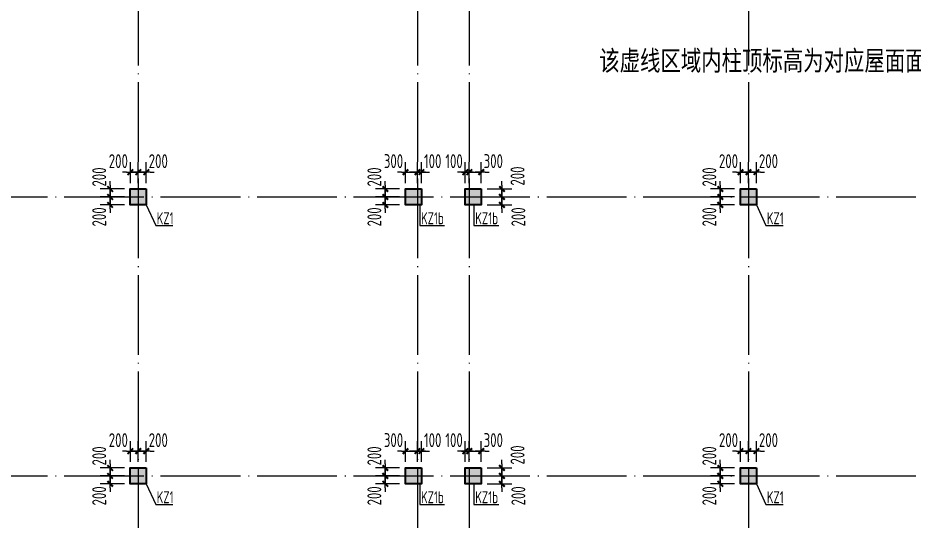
# Model space of a CAD drawing. Extents: x 8268344 to 8869063, y 669070 to 951310.
# Drawn here: x 8477689 to 8500161, y 756855 to 769481 of the extents above; entities that cross this region are included whole.
import ezdxf

# ---------------------------------------------------------------- set-up
doc = ezdxf.new("R2010")
doc.units = 0
doc.header["$LTSCALE"] = 1000
doc.linetypes.add('DOTE', pattern=[2.42, 2, -0.2, 0.02, -0.2])
doc.layers.get('0').update_dxf_attribs({"linetype": 'CONTINUOUS'})
doc.layers.get('Defpoints').update_dxf_attribs({"linetype": 'CONTINUOUS'})
for name, color, linetype in [('DIM', 3, 'CONTINUOUS'), ('DOTE', 1, 'DOTE'), ('PUB_TEXT', 7, 'CONTINUOUS'), ('柱涂实', 54, 'CONTINUOUS')]:
    doc.layers.add(name, color=color, linetype=linetype)
doc.layers.add('柱', color=2, linetype='CONTINUOUS', lineweight=35)
doc.styles.add('-宋体', font='', dxfattribs={"width": 0.8})
doc.styles.add('HZTXT', font='tssdeng.shx', dxfattribs={"width": 0.75, "bigfont": 'HZTXT.shx'})
doc.styles.add('TSSD_Dimension', font='Tssdeng.shx', dxfattribs={"width": 0.7, "bigfont": 'tssdchn.shx'})
doc.styles.get('-宋体').set_extended_font_data('SimSun')
doc.dimstyles.new('TSSD_100_100$0', dxfattribs={"dimtxt": 350, "dimasz": 100, "dimexe": 250, "dimexo": 150, "dimgap": 100, "dimtad": 1, "dimdec": 0, "dimzin": 0, "dimdsep": 46, "dimtxsty": 'TSSD_Dimension', "dimblk": '_TSDBK', "dimblk1": '_TSDBK', "dimblk2": '_TSDBK', "dimsah": 1, "dimcen": 0, "dimclrt": 7, "dimadec": 0, "dimazin": 0, "dimtfac": 1, "dimtdec": 0, "dimtix": 1, "dimtmove": 2, "dimatfit": 3, "dimldrblk": '_TSDBK', "dimfxl": 0, "dimtolj": 1, "dimtzin": 0, "dimarcsym": 0})

# ---------------------------------------------------------------- blocks, each defined once
blk = doc.blocks.new('_TSDBK')
blk.add_line((-1, 0), (1.5, 0))
at = {"const_width": 0.5}
blk.add_lwpolyline([(-0.7, -0.7), (0.7, 0.7)], dxfattribs=at)
blk = doc.blocks.new('*D322')
at = {"layer": 'Defpoints', "color": 0}
for p in [(8487408, 765188), (8486902, 764988), (8487408, 764988)]:
    blk.add_point(p, dxfattribs=at)
at = {"layer": 'DIM', "color": 0, "lineweight": -2}
for p, q in [((8486902, 765288), (8486902, 765388)), ((8487258, 765188), (8486652, 765188)), ((8486902, 765188), (8486902, 764988)), ((8487258, 764988), (8486652, 764988)), ((8486902, 764888), (8486902, 764788))]:
    blk.add_line(p, q, dxfattribs=at)
at = {"layer": 'DIM', "color": 0, "lineweight": -2, "xscale": 100, "yscale": 100, "zscale": 100}
for p, rotation in [((8486902, 765188), 270), ((8486902, 764988), 90)]:
    blk.add_blockref('_TSDBK', p, dxfattribs=dict(at, rotation=rotation))
at = {"layer": 'DIM', "color": 7, "insert": (8486627, 765489), "char_height": 350, "attachment_point": 5, "rotation": 90, "style": 'TSSD_Dimension'}
blk.add_mtext('\\A1;200', dxfattribs=at)
blk = doc.blocks.new('*D323')
at = {"layer": 'Defpoints', "color": 0}
for p in [(8487408, 764988), (8486902, 764788), (8487408, 764788)]:
    blk.add_point(p, dxfattribs=at)
at = {"layer": 'DIM', "color": 0, "lineweight": -2}
for p, q in [((8486902, 765088), (8486902, 765188)), ((8487258, 764988), (8486652, 764988)), ((8486902, 764988), (8486902, 764788)), ((8487258, 764788), (8486652, 764788)), ((8486902, 764688), (8486902, 764588))]:
    blk.add_line(p, q, dxfattribs=at)
at = {"layer": 'DIM', "color": 0, "lineweight": -2, "xscale": 100, "yscale": 100, "zscale": 100}
for p, rotation in [((8486902, 764988), 270), ((8486902, 764788), 90)]:
    blk.add_blockref('_TSDBK', p, dxfattribs=dict(at, rotation=rotation))
at = {"layer": 'DIM', "color": 7, "insert": (8486627, 764487), "char_height": 350, "attachment_point": 5, "rotation": 90, "style": 'TSSD_Dimension'}
blk.add_mtext('\\A1;200', dxfattribs=at)
blk = doc.blocks.new('*D324')
at = {"layer": 'Defpoints', "color": 0}
for p in [(8487808, 765611), (8487708, 765188), (8487808, 765188)]:
    blk.add_point(p, dxfattribs=at)
at = {"layer": 'DIM', "color": 0, "lineweight": -2}
for p, q in [((8487708, 765338), (8487708, 765861)), ((8487808, 765338), (8487808, 765861)), ((8487608, 765611), (8487508, 765611)), ((8487708, 765611), (8487808, 765611)), ((8487908, 765611), (8488008, 765611))]:
    blk.add_line(p, q, dxfattribs=at)
at = {"layer": 'DIM', "color": 0, "lineweight": -2, "xscale": 100, "yscale": 100, "zscale": 100}
blk.add_blockref('_TSDBK', (8487708, 765611), dxfattribs=at)
at = {"layer": 'DIM', "color": 0, "lineweight": -2, "xscale": 100, "yscale": 100, "zscale": 100, "rotation": 180}
blk.add_blockref('_TSDBK', (8487808, 765611), dxfattribs=at)
at = {"layer": 'DIM', "color": 7, "insert": (8488090, 765886), "char_height": 350, "attachment_point": 5, "style": 'TSSD_Dimension'}
blk.add_mtext('\\A1;100', dxfattribs=at)
blk = doc.blocks.new('*D325')
at = {"layer": 'Defpoints', "color": 0}
for p in [(8487708, 765611), (8487408, 765188), (8487708, 765188)]:
    blk.add_point(p, dxfattribs=at)
at = {"layer": 'DIM', "color": 0, "lineweight": -2}
for p, q in [((8487408, 765338), (8487408, 765861)), ((8487708, 765338), (8487708, 765861)), ((8487308, 765611), (8487208, 765611)), ((8487408, 765611), (8487708, 765611)), ((8487808, 765611), (8487908, 765611))]:
    blk.add_line(p, q, dxfattribs=at)
at = {"layer": 'DIM', "color": 0, "lineweight": -2, "xscale": 100, "yscale": 100, "zscale": 100}
blk.add_blockref('_TSDBK', (8487408, 765611), dxfattribs=at)
at = {"layer": 'DIM', "color": 0, "lineweight": -2, "xscale": 100, "yscale": 100, "zscale": 100, "rotation": 180}
blk.add_blockref('_TSDBK', (8487708, 765611), dxfattribs=at)
at = {"layer": 'DIM', "color": 7, "insert": (8487107, 765886), "char_height": 350, "attachment_point": 5, "style": 'TSSD_Dimension'}
blk.add_mtext('\\A1;300', dxfattribs=at)
blk = doc.blocks.new('*D326')
at = {"layer": 'Defpoints', "color": 0}
for p in [(8489308, 765611), (8489008, 765188), (8489308, 765188)]:
    blk.add_point(p, dxfattribs=at)
at = {"layer": 'DIM', "color": 0, "lineweight": -2}
for p, q in [((8489008, 765338), (8489008, 765861)), ((8489308, 765338), (8489308, 765861)), ((8488908, 765611), (8488808, 765611)), ((8489008, 765611), (8489308, 765611)), ((8489408, 765611), (8489508, 765611))]:
    blk.add_line(p, q, dxfattribs=at)
at = {"layer": 'DIM', "color": 0, "lineweight": -2, "xscale": 100, "yscale": 100, "zscale": 100}
blk.add_blockref('_TSDBK', (8489008, 765611), dxfattribs=at)
at = {"layer": 'DIM', "color": 0, "lineweight": -2, "xscale": 100, "yscale": 100, "zscale": 100, "rotation": 180}
blk.add_blockref('_TSDBK', (8489308, 765611), dxfattribs=at)
at = {"layer": 'DIM', "color": 7, "insert": (8489609, 765886), "char_height": 350, "attachment_point": 5, "style": 'TSSD_Dimension'}
blk.add_mtext('\\A1;300', dxfattribs=at)
blk = doc.blocks.new('*D327')
at = {"layer": 'Defpoints', "color": 0}
for p in [(8489008, 765611), (8488908, 765188), (8489008, 765188)]:
    blk.add_point(p, dxfattribs=at)
at = {"layer": 'DIM', "color": 0, "lineweight": -2}
for p, q in [((8488908, 765338), (8488908, 765861)), ((8489008, 765338), (8489008, 765861)), ((8488808, 765611), (8488708, 765611)), ((8488908, 765611), (8489008, 765611)), ((8489108, 765611), (8489208, 765611))]:
    blk.add_line(p, q, dxfattribs=at)
at = {"layer": 'DIM', "color": 0, "lineweight": -2, "xscale": 100, "yscale": 100, "zscale": 100}
blk.add_blockref('_TSDBK', (8488908, 765611), dxfattribs=at)
at = {"layer": 'DIM', "color": 0, "lineweight": -2, "xscale": 100, "yscale": 100, "zscale": 100, "rotation": 180}
blk.add_blockref('_TSDBK', (8489008, 765611), dxfattribs=at)
at = {"layer": 'DIM', "color": 7, "insert": (8488626, 765886), "char_height": 350, "attachment_point": 5, "style": 'TSSD_Dimension'}
blk.add_mtext('\\A1;100', dxfattribs=at)
blk = doc.blocks.new('*D328')
at = {"layer": 'Defpoints', "color": 0}
for p in [(8489308, 765188), (8489308, 764988), (8489826, 764988)]:
    blk.add_point(p, dxfattribs=at)
at = {"layer": 'DIM', "color": 0, "lineweight": -2}
for p, q in [((8489826, 765288), (8489826, 765388)), ((8489458, 765188), (8490076, 765188)), ((8489826, 765188), (8489826, 764988)), ((8489458, 764988), (8490076, 764988)), ((8489826, 764888), (8489826, 764788))]:
    blk.add_line(p, q, dxfattribs=at)
at = {"layer": 'DIM', "color": 0, "lineweight": -2, "xscale": 100, "yscale": 100, "zscale": 100}
for p, rotation in [((8489826, 765188), 270), ((8489826, 764988), 90)]:
    blk.add_blockref('_TSDBK', p, dxfattribs=dict(at, rotation=rotation))
at = {"layer": 'DIM', "color": 7, "insert": (8490217, 765513), "char_height": 350, "attachment_point": 5, "rotation": 90, "style": 'TSSD_Dimension'}
blk.add_mtext('\\A1;200', dxfattribs=at)
blk = doc.blocks.new('*D329')
at = {"layer": 'Defpoints', "color": 0}
for p in [(8489308, 764988), (8489308, 764788), (8489826, 764788)]:
    blk.add_point(p, dxfattribs=at)
at = {"layer": 'DIM', "color": 0, "lineweight": -2}
for p, q in [((8489826, 765088), (8489826, 765188)), ((8489458, 764988), (8490076, 764988)), ((8489826, 764988), (8489826, 764788)), ((8489458, 764788), (8490076, 764788)), ((8489826, 764688), (8489826, 764588))]:
    blk.add_line(p, q, dxfattribs=at)
at = {"layer": 'DIM', "color": 0, "lineweight": -2, "xscale": 100, "yscale": 100, "zscale": 100}
for p, rotation in [((8489826, 764988), 270), ((8489826, 764788), 90)]:
    blk.add_blockref('_TSDBK', p, dxfattribs=dict(at, rotation=rotation))
at = {"layer": 'DIM', "color": 7, "insert": (8490238, 764487), "char_height": 350, "attachment_point": 5, "rotation": 90, "style": 'TSSD_Dimension'}
blk.add_mtext('\\A1;200', dxfattribs=at)
blk = doc.blocks.new('*D330')
at = {"layer": 'Defpoints', "color": 0}
for p in [(8486902, 757988), (8487408, 758188), (8487408, 757988)]:
    blk.add_point(p, dxfattribs=at)
at = {"layer": 'DIM', "color": 0, "lineweight": -2}
for p, q in [((8486902, 758288), (8486902, 758388)), ((8487258, 758188), (8486652, 758188)), ((8487258, 757988), (8486652, 757988)), ((8486902, 758188), (8486902, 757988)), ((8486902, 757888), (8486902, 757788))]:
    blk.add_line(p, q, dxfattribs=at)
at = {"layer": 'DIM', "color": 0, "lineweight": -2, "xscale": 100, "yscale": 100, "zscale": 100}
for p, rotation in [((8486902, 758188), 270), ((8486902, 757988), 90)]:
    blk.add_blockref('_TSDBK', p, dxfattribs=dict(at, rotation=rotation))
at = {"layer": 'DIM', "color": 7, "insert": (8486627, 758489), "char_height": 350, "attachment_point": 5, "rotation": 90, "style": 'TSSD_Dimension'}
blk.add_mtext('\\A1;200', dxfattribs=at)
blk = doc.blocks.new('*D331')
at = {"layer": 'Defpoints', "color": 0}
for p in [(8487408, 757988), (8486902, 757788), (8487408, 757788)]:
    blk.add_point(p, dxfattribs=at)
at = {"layer": 'DIM', "color": 0, "lineweight": -2}
for p, q in [((8487258, 757988), (8486652, 757988)), ((8486902, 758088), (8486902, 758188)), ((8486902, 757988), (8486902, 757788)), ((8487258, 757788), (8486652, 757788)), ((8486902, 757688), (8486902, 757588))]:
    blk.add_line(p, q, dxfattribs=at)
at = {"layer": 'DIM', "color": 0, "lineweight": -2, "xscale": 100, "yscale": 100, "zscale": 100}
for p, rotation in [((8486902, 757988), 270), ((8486902, 757788), 90)]:
    blk.add_blockref('_TSDBK', p, dxfattribs=dict(at, rotation=rotation))
at = {"layer": 'DIM', "color": 7, "insert": (8486627, 757487), "char_height": 350, "attachment_point": 5, "rotation": 90, "style": 'TSSD_Dimension'}
blk.add_mtext('\\A1;200', dxfattribs=at)
blk = doc.blocks.new('*D332')
at = {"layer": 'Defpoints', "color": 0}
for p in [(8487808, 758611), (8487708, 758188), (8487808, 758188)]:
    blk.add_point(p, dxfattribs=at)
at = {"layer": 'DIM', "color": 0, "lineweight": -2}
for p, q in [((8487708, 758338), (8487708, 758861)), ((8487808, 758338), (8487808, 758861)), ((8487608, 758611), (8487508, 758611)), ((8487708, 758611), (8487808, 758611)), ((8487908, 758611), (8488008, 758611))]:
    blk.add_line(p, q, dxfattribs=at)
at = {"layer": 'DIM', "color": 0, "lineweight": -2, "xscale": 100, "yscale": 100, "zscale": 100}
blk.add_blockref('_TSDBK', (8487708, 758611), dxfattribs=at)
at = {"layer": 'DIM', "color": 0, "lineweight": -2, "xscale": 100, "yscale": 100, "zscale": 100, "rotation": 180}
blk.add_blockref('_TSDBK', (8487808, 758611), dxfattribs=at)
at = {"layer": 'DIM', "color": 7, "insert": (8488090, 758886), "char_height": 350, "attachment_point": 5, "style": 'TSSD_Dimension'}
blk.add_mtext('\\A1;100', dxfattribs=at)
blk = doc.blocks.new('*D333')
at = {"layer": 'Defpoints', "color": 0}
for p in [(8487708, 758611), (8487408, 758188), (8487708, 758188)]:
    blk.add_point(p, dxfattribs=at)
at = {"layer": 'DIM', "color": 0, "lineweight": -2}
for p, q in [((8487408, 758338), (8487408, 758861)), ((8487708, 758338), (8487708, 758861)), ((8487308, 758611), (8487208, 758611)), ((8487408, 758611), (8487708, 758611)), ((8487808, 758611), (8487908, 758611))]:
    blk.add_line(p, q, dxfattribs=at)
at = {"layer": 'DIM', "color": 0, "lineweight": -2, "xscale": 100, "yscale": 100, "zscale": 100}
blk.add_blockref('_TSDBK', (8487408, 758611), dxfattribs=at)
at = {"layer": 'DIM', "color": 0, "lineweight": -2, "xscale": 100, "yscale": 100, "zscale": 100, "rotation": 180}
blk.add_blockref('_TSDBK', (8487708, 758611), dxfattribs=at)
at = {"layer": 'DIM', "color": 7, "insert": (8487107, 758886), "char_height": 350, "attachment_point": 5, "style": 'TSSD_Dimension'}
blk.add_mtext('\\A1;300', dxfattribs=at)
blk = doc.blocks.new('*D334')
at = {"layer": 'Defpoints', "color": 0}
for p in [(8489308, 758611), (8489008, 758188), (8489308, 758188)]:
    blk.add_point(p, dxfattribs=at)
at = {"layer": 'DIM', "color": 0, "lineweight": -2}
for p, q in [((8489008, 758338), (8489008, 758861)), ((8489308, 758338), (8489308, 758861)), ((8488908, 758611), (8488808, 758611)), ((8489008, 758611), (8489308, 758611)), ((8489408, 758611), (8489508, 758611))]:
    blk.add_line(p, q, dxfattribs=at)
at = {"layer": 'DIM', "color": 0, "lineweight": -2, "xscale": 100, "yscale": 100, "zscale": 100}
blk.add_blockref('_TSDBK', (8489008, 758611), dxfattribs=at)
at = {"layer": 'DIM', "color": 0, "lineweight": -2, "xscale": 100, "yscale": 100, "zscale": 100, "rotation": 180}
blk.add_blockref('_TSDBK', (8489308, 758611), dxfattribs=at)
at = {"layer": 'DIM', "color": 7, "insert": (8489609, 758886), "char_height": 350, "attachment_point": 5, "style": 'TSSD_Dimension'}
blk.add_mtext('\\A1;300', dxfattribs=at)
blk = doc.blocks.new('*D335')
at = {"layer": 'Defpoints', "color": 0}
for p in [(8489008, 758611), (8488908, 758188), (8489008, 758188)]:
    blk.add_point(p, dxfattribs=at)
at = {"layer": 'DIM', "color": 0, "lineweight": -2}
for p, q in [((8488908, 758338), (8488908, 758861)), ((8489008, 758338), (8489008, 758861)), ((8488808, 758611), (8488708, 758611)), ((8488908, 758611), (8489008, 758611)), ((8489108, 758611), (8489208, 758611))]:
    blk.add_line(p, q, dxfattribs=at)
at = {"layer": 'DIM', "color": 0, "lineweight": -2, "xscale": 100, "yscale": 100, "zscale": 100}
blk.add_blockref('_TSDBK', (8488908, 758611), dxfattribs=at)
at = {"layer": 'DIM', "color": 0, "lineweight": -2, "xscale": 100, "yscale": 100, "zscale": 100, "rotation": 180}
blk.add_blockref('_TSDBK', (8489008, 758611), dxfattribs=at)
at = {"layer": 'DIM', "color": 7, "insert": (8488626, 758886), "char_height": 350, "attachment_point": 5, "style": 'TSSD_Dimension'}
blk.add_mtext('\\A1;100', dxfattribs=at)
blk = doc.blocks.new('*D336')
at = {"layer": 'Defpoints', "color": 0}
for p in [(8489308, 758188), (8489308, 757988), (8489826, 757988)]:
    blk.add_point(p, dxfattribs=at)
at = {"layer": 'DIM', "color": 0, "lineweight": -2}
for p, q in [((8489826, 758288), (8489826, 758388)), ((8489458, 758188), (8490076, 758188)), ((8489458, 757988), (8490076, 757988)), ((8489826, 758188), (8489826, 757988)), ((8489826, 757888), (8489826, 757788))]:
    blk.add_line(p, q, dxfattribs=at)
at = {"layer": 'DIM', "color": 0, "lineweight": -2, "xscale": 100, "yscale": 100, "zscale": 100}
for p, rotation in [((8489826, 758188), 270), ((8489826, 757988), 90)]:
    blk.add_blockref('_TSDBK', p, dxfattribs=dict(at, rotation=rotation))
at = {"layer": 'DIM', "color": 7, "insert": (8490217, 758513), "char_height": 350, "attachment_point": 5, "rotation": 90, "style": 'TSSD_Dimension'}
blk.add_mtext('\\A1;200', dxfattribs=at)
blk = doc.blocks.new('*D337')
at = {"layer": 'Defpoints', "color": 0}
for p in [(8489308, 757988), (8489308, 757788), (8489826, 757788)]:
    blk.add_point(p, dxfattribs=at)
at = {"layer": 'DIM', "color": 0, "lineweight": -2}
for p, q in [((8489458, 757988), (8490076, 757988)), ((8489826, 758088), (8489826, 758188)), ((8489826, 757988), (8489826, 757788)), ((8489458, 757788), (8490076, 757788)), ((8489826, 757688), (8489826, 757588))]:
    blk.add_line(p, q, dxfattribs=at)
at = {"layer": 'DIM', "color": 0, "lineweight": -2, "xscale": 100, "yscale": 100, "zscale": 100}
for p, rotation in [((8489826, 757988), 270), ((8489826, 757788), 90)]:
    blk.add_blockref('_TSDBK', p, dxfattribs=dict(at, rotation=rotation))
at = {"layer": 'DIM', "color": 7, "insert": (8490238, 757487), "char_height": 350, "attachment_point": 5, "rotation": 90, "style": 'TSSD_Dimension'}
blk.add_mtext('\\A1;200', dxfattribs=at)
blk = doc.blocks.new('*D2379')
at = {"layer": 'Defpoints', "color": 0}
for p in [(8480508, 765188), (8480002, 764988), (8480508, 764988)]:
    blk.add_point(p, dxfattribs=at)
at = {"layer": 'DIM', "color": 0, "lineweight": -2}
for p, q in [((8480002, 765288), (8480002, 765388)), ((8480358, 765188), (8479752, 765188)), ((8480002, 765188), (8480002, 764988)), ((8480358, 764988), (8479752, 764988)), ((8480002, 764888), (8480002, 764788))]:
    blk.add_line(p, q, dxfattribs=at)
at = {"layer": 'DIM', "color": 0, "lineweight": -2, "xscale": 100, "yscale": 100, "zscale": 100}
for p, rotation in [((8480002, 765188), 270), ((8480002, 764988), 90)]:
    blk.add_blockref('_TSDBK', p, dxfattribs=dict(at, rotation=rotation))
at = {"layer": 'DIM', "color": 7, "insert": (8479727, 765489), "char_height": 350, "attachment_point": 5, "rotation": 90, "style": 'TSSD_Dimension'}
blk.add_mtext('\\A1;200', dxfattribs=at)
blk = doc.blocks.new('*D2380')
at = {"layer": 'Defpoints', "color": 0}
for p in [(8480508, 764988), (8480002, 764788), (8480508, 764788)]:
    blk.add_point(p, dxfattribs=at)
at = {"layer": 'DIM', "color": 0, "lineweight": -2}
for p, q in [((8480002, 765088), (8480002, 765188)), ((8480358, 764988), (8479752, 764988)), ((8480002, 764988), (8480002, 764788)), ((8480358, 764788), (8479752, 764788)), ((8480002, 764688), (8480002, 764588))]:
    blk.add_line(p, q, dxfattribs=at)
at = {"layer": 'DIM', "color": 0, "lineweight": -2, "xscale": 100, "yscale": 100, "zscale": 100}
for p, rotation in [((8480002, 764988), 270), ((8480002, 764788), 90)]:
    blk.add_blockref('_TSDBK', p, dxfattribs=dict(at, rotation=rotation))
at = {"layer": 'DIM', "color": 7, "insert": (8479727, 764487), "char_height": 350, "attachment_point": 5, "rotation": 90, "style": 'TSSD_Dimension'}
blk.add_mtext('\\A1;200', dxfattribs=at)
blk = doc.blocks.new('*D2381')
at = {"layer": 'Defpoints', "color": 0}
for p in [(8480908, 765611), (8480708, 765188), (8480908, 765188)]:
    blk.add_point(p, dxfattribs=at)
at = {"layer": 'DIM', "color": 0, "lineweight": -2}
for p, q in [((8480708, 765338), (8480708, 765861)), ((8480908, 765338), (8480908, 765861)), ((8480608, 765611), (8480508, 765611)), ((8480708, 765611), (8480908, 765611)), ((8481008, 765611), (8481108, 765611))]:
    blk.add_line(p, q, dxfattribs=at)
at = {"layer": 'DIM', "color": 0, "lineweight": -2, "xscale": 100, "yscale": 100, "zscale": 100}
blk.add_blockref('_TSDBK', (8480708, 765611), dxfattribs=at)
at = {"layer": 'DIM', "color": 0, "lineweight": -2, "xscale": 100, "yscale": 100, "zscale": 100, "rotation": 180}
blk.add_blockref('_TSDBK', (8480908, 765611), dxfattribs=at)
at = {"layer": 'DIM', "color": 7, "insert": (8481209, 765886), "char_height": 350, "attachment_point": 5, "style": 'TSSD_Dimension'}
blk.add_mtext('\\A1;200', dxfattribs=at)
blk = doc.blocks.new('*D2382')
at = {"layer": 'Defpoints', "color": 0}
for p in [(8480708, 765611), (8480508, 765188), (8480708, 765188)]:
    blk.add_point(p, dxfattribs=at)
at = {"layer": 'DIM', "color": 0, "lineweight": -2}
for p, q in [((8480508, 765338), (8480508, 765861)), ((8480708, 765338), (8480708, 765861)), ((8480408, 765611), (8480308, 765611)), ((8480508, 765611), (8480708, 765611)), ((8480808, 765611), (8480908, 765611))]:
    blk.add_line(p, q, dxfattribs=at)
at = {"layer": 'DIM', "color": 0, "lineweight": -2, "xscale": 100, "yscale": 100, "zscale": 100}
blk.add_blockref('_TSDBK', (8480508, 765611), dxfattribs=at)
at = {"layer": 'DIM', "color": 0, "lineweight": -2, "xscale": 100, "yscale": 100, "zscale": 100, "rotation": 180}
blk.add_blockref('_TSDBK', (8480708, 765611), dxfattribs=at)
at = {"layer": 'DIM', "color": 7, "insert": (8480207, 765886), "char_height": 350, "attachment_point": 5, "style": 'TSSD_Dimension'}
blk.add_mtext('\\A1;200', dxfattribs=at)
blk = doc.blocks.new('*D2383')
at = {"layer": 'Defpoints', "color": 0}
for p in [(8480002, 757988), (8480508, 758188), (8480508, 757988)]:
    blk.add_point(p, dxfattribs=at)
at = {"layer": 'DIM', "color": 0, "lineweight": -2}
for p, q in [((8480002, 758288), (8480002, 758388)), ((8480358, 758188), (8479752, 758188)), ((8480358, 757988), (8479752, 757988)), ((8480002, 758188), (8480002, 757988)), ((8480002, 757888), (8480002, 757788))]:
    blk.add_line(p, q, dxfattribs=at)
at = {"layer": 'DIM', "color": 0, "lineweight": -2, "xscale": 100, "yscale": 100, "zscale": 100}
for p, rotation in [((8480002, 758188), 270), ((8480002, 757988), 90)]:
    blk.add_blockref('_TSDBK', p, dxfattribs=dict(at, rotation=rotation))
at = {"layer": 'DIM', "color": 7, "insert": (8479727, 758489), "char_height": 350, "attachment_point": 5, "rotation": 90, "style": 'TSSD_Dimension'}
blk.add_mtext('\\A1;200', dxfattribs=at)
blk = doc.blocks.new('*D2384')
at = {"layer": 'Defpoints', "color": 0}
for p in [(8480508, 757988), (8480002, 757788), (8480508, 757788)]:
    blk.add_point(p, dxfattribs=at)
at = {"layer": 'DIM', "color": 0, "lineweight": -2}
for p, q in [((8480358, 757988), (8479752, 757988)), ((8480002, 758088), (8480002, 758188)), ((8480002, 757988), (8480002, 757788)), ((8480358, 757788), (8479752, 757788)), ((8480002, 757688), (8480002, 757588))]:
    blk.add_line(p, q, dxfattribs=at)
at = {"layer": 'DIM', "color": 0, "lineweight": -2, "xscale": 100, "yscale": 100, "zscale": 100}
for p, rotation in [((8480002, 757988), 270), ((8480002, 757788), 90)]:
    blk.add_blockref('_TSDBK', p, dxfattribs=dict(at, rotation=rotation))
at = {"layer": 'DIM', "color": 7, "insert": (8479727, 757487), "char_height": 350, "attachment_point": 5, "rotation": 90, "style": 'TSSD_Dimension'}
blk.add_mtext('\\A1;200', dxfattribs=at)
blk = doc.blocks.new('*D2385')
at = {"layer": 'Defpoints', "color": 0}
for p in [(8480908, 758611), (8480708, 758188), (8480908, 758188)]:
    blk.add_point(p, dxfattribs=at)
at = {"layer": 'DIM', "color": 0, "lineweight": -2}
for p, q in [((8480708, 758338), (8480708, 758861)), ((8480908, 758338), (8480908, 758861)), ((8480608, 758611), (8480508, 758611)), ((8480708, 758611), (8480908, 758611)), ((8481008, 758611), (8481108, 758611))]:
    blk.add_line(p, q, dxfattribs=at)
at = {"layer": 'DIM', "color": 0, "lineweight": -2, "xscale": 100, "yscale": 100, "zscale": 100}
blk.add_blockref('_TSDBK', (8480708, 758611), dxfattribs=at)
at = {"layer": 'DIM', "color": 0, "lineweight": -2, "xscale": 100, "yscale": 100, "zscale": 100, "rotation": 180}
blk.add_blockref('_TSDBK', (8480908, 758611), dxfattribs=at)
at = {"layer": 'DIM', "color": 7, "insert": (8481209, 758886), "char_height": 350, "attachment_point": 5, "style": 'TSSD_Dimension'}
blk.add_mtext('\\A1;200', dxfattribs=at)
blk = doc.blocks.new('*D2386')
at = {"layer": 'Defpoints', "color": 0}
for p in [(8480708, 758611), (8480508, 758188), (8480708, 758188)]:
    blk.add_point(p, dxfattribs=at)
at = {"layer": 'DIM', "color": 0, "lineweight": -2}
for p, q in [((8480508, 758338), (8480508, 758861)), ((8480708, 758338), (8480708, 758861)), ((8480408, 758611), (8480308, 758611)), ((8480508, 758611), (8480708, 758611)), ((8480808, 758611), (8480908, 758611))]:
    blk.add_line(p, q, dxfattribs=at)
at = {"layer": 'DIM', "color": 0, "lineweight": -2, "xscale": 100, "yscale": 100, "zscale": 100}
blk.add_blockref('_TSDBK', (8480508, 758611), dxfattribs=at)
at = {"layer": 'DIM', "color": 0, "lineweight": -2, "xscale": 100, "yscale": 100, "zscale": 100, "rotation": 180}
blk.add_blockref('_TSDBK', (8480708, 758611), dxfattribs=at)
at = {"layer": 'DIM', "color": 7, "insert": (8480207, 758886), "char_height": 350, "attachment_point": 5, "style": 'TSSD_Dimension'}
blk.add_mtext('\\A1;200', dxfattribs=at)
blk = doc.blocks.new('*D2431')
at = {"layer": 'Defpoints', "color": 0}
for p in [(8495808, 765188), (8495302, 764988), (8495808, 764988)]:
    blk.add_point(p, dxfattribs=at)
at = {"layer": 'DIM', "color": 0, "lineweight": -2}
for p, q in [((8495302, 765288), (8495302, 765388)), ((8495658, 765188), (8495052, 765188)), ((8495302, 765188), (8495302, 764988)), ((8495658, 764988), (8495052, 764988)), ((8495302, 764888), (8495302, 764788))]:
    blk.add_line(p, q, dxfattribs=at)
at = {"layer": 'DIM', "color": 0, "lineweight": -2, "xscale": 100, "yscale": 100, "zscale": 100}
for p, rotation in [((8495302, 765188), 270), ((8495302, 764988), 90)]:
    blk.add_blockref('_TSDBK', p, dxfattribs=dict(at, rotation=rotation))
at = {"layer": 'DIM', "color": 7, "insert": (8495027, 765489), "char_height": 350, "attachment_point": 5, "rotation": 90, "style": 'TSSD_Dimension'}
blk.add_mtext('\\A1;200', dxfattribs=at)
blk = doc.blocks.new('*D2432')
at = {"layer": 'Defpoints', "color": 0}
for p in [(8495808, 764988), (8495302, 764788), (8495808, 764788)]:
    blk.add_point(p, dxfattribs=at)
at = {"layer": 'DIM', "color": 0, "lineweight": -2}
for p, q in [((8495302, 765088), (8495302, 765188)), ((8495658, 764988), (8495052, 764988)), ((8495302, 764988), (8495302, 764788)), ((8495658, 764788), (8495052, 764788)), ((8495302, 764688), (8495302, 764588))]:
    blk.add_line(p, q, dxfattribs=at)
at = {"layer": 'DIM', "color": 0, "lineweight": -2, "xscale": 100, "yscale": 100, "zscale": 100}
for p, rotation in [((8495302, 764988), 270), ((8495302, 764788), 90)]:
    blk.add_blockref('_TSDBK', p, dxfattribs=dict(at, rotation=rotation))
at = {"layer": 'DIM', "color": 7, "insert": (8495027, 764487), "char_height": 350, "attachment_point": 5, "rotation": 90, "style": 'TSSD_Dimension'}
blk.add_mtext('\\A1;200', dxfattribs=at)
blk = doc.blocks.new('*D2433')
at = {"layer": 'Defpoints', "color": 0}
for p in [(8496208, 765611), (8496008, 765188), (8496208, 765188)]:
    blk.add_point(p, dxfattribs=at)
at = {"layer": 'DIM', "color": 0, "lineweight": -2}
for p, q in [((8496008, 765338), (8496008, 765861)), ((8496208, 765338), (8496208, 765861)), ((8495908, 765611), (8495808, 765611)), ((8496008, 765611), (8496208, 765611)), ((8496308, 765611), (8496408, 765611))]:
    blk.add_line(p, q, dxfattribs=at)
at = {"layer": 'DIM', "color": 0, "lineweight": -2, "xscale": 100, "yscale": 100, "zscale": 100}
blk.add_blockref('_TSDBK', (8496008, 765611), dxfattribs=at)
at = {"layer": 'DIM', "color": 0, "lineweight": -2, "xscale": 100, "yscale": 100, "zscale": 100, "rotation": 180}
blk.add_blockref('_TSDBK', (8496208, 765611), dxfattribs=at)
at = {"layer": 'DIM', "color": 7, "insert": (8496509, 765886), "char_height": 350, "attachment_point": 5, "style": 'TSSD_Dimension'}
blk.add_mtext('\\A1;200', dxfattribs=at)
blk = doc.blocks.new('*D2434')
at = {"layer": 'Defpoints', "color": 0}
for p in [(8496008, 765611), (8495808, 765188), (8496008, 765188)]:
    blk.add_point(p, dxfattribs=at)
at = {"layer": 'DIM', "color": 0, "lineweight": -2}
for p, q in [((8495808, 765338), (8495808, 765861)), ((8496008, 765338), (8496008, 765861)), ((8495708, 765611), (8495608, 765611)), ((8495808, 765611), (8496008, 765611)), ((8496108, 765611), (8496208, 765611))]:
    blk.add_line(p, q, dxfattribs=at)
at = {"layer": 'DIM', "color": 0, "lineweight": -2, "xscale": 100, "yscale": 100, "zscale": 100}
blk.add_blockref('_TSDBK', (8495808, 765611), dxfattribs=at)
at = {"layer": 'DIM', "color": 0, "lineweight": -2, "xscale": 100, "yscale": 100, "zscale": 100, "rotation": 180}
blk.add_blockref('_TSDBK', (8496008, 765611), dxfattribs=at)
at = {"layer": 'DIM', "color": 7, "insert": (8495507, 765886), "char_height": 350, "attachment_point": 5, "style": 'TSSD_Dimension'}
blk.add_mtext('\\A1;200', dxfattribs=at)
blk = doc.blocks.new('*D2435')
at = {"layer": 'Defpoints', "color": 0}
for p in [(8495302, 757988), (8495808, 758188), (8495808, 757988)]:
    blk.add_point(p, dxfattribs=at)
at = {"layer": 'DIM', "color": 0, "lineweight": -2}
for p, q in [((8495302, 758288), (8495302, 758388)), ((8495658, 758188), (8495052, 758188)), ((8495658, 757988), (8495052, 757988)), ((8495302, 758188), (8495302, 757988)), ((8495302, 757888), (8495302, 757788))]:
    blk.add_line(p, q, dxfattribs=at)
at = {"layer": 'DIM', "color": 0, "lineweight": -2, "xscale": 100, "yscale": 100, "zscale": 100}
for p, rotation in [((8495302, 758188), 270), ((8495302, 757988), 90)]:
    blk.add_blockref('_TSDBK', p, dxfattribs=dict(at, rotation=rotation))
at = {"layer": 'DIM', "color": 7, "insert": (8495027, 758489), "char_height": 350, "attachment_point": 5, "rotation": 90, "style": 'TSSD_Dimension'}
blk.add_mtext('\\A1;200', dxfattribs=at)
blk = doc.blocks.new('*D2436')
at = {"layer": 'Defpoints', "color": 0}
for p in [(8495808, 757988), (8495302, 757788), (8495808, 757788)]:
    blk.add_point(p, dxfattribs=at)
at = {"layer": 'DIM', "color": 0, "lineweight": -2}
for p, q in [((8495658, 757988), (8495052, 757988)), ((8495302, 758088), (8495302, 758188)), ((8495302, 757988), (8495302, 757788)), ((8495658, 757788), (8495052, 757788)), ((8495302, 757688), (8495302, 757588))]:
    blk.add_line(p, q, dxfattribs=at)
at = {"layer": 'DIM', "color": 0, "lineweight": -2, "xscale": 100, "yscale": 100, "zscale": 100}
for p, rotation in [((8495302, 757988), 270), ((8495302, 757788), 90)]:
    blk.add_blockref('_TSDBK', p, dxfattribs=dict(at, rotation=rotation))
at = {"layer": 'DIM', "color": 7, "insert": (8495027, 757487), "char_height": 350, "attachment_point": 5, "rotation": 90, "style": 'TSSD_Dimension'}
blk.add_mtext('\\A1;200', dxfattribs=at)
blk = doc.blocks.new('*D2437')
at = {"layer": 'Defpoints', "color": 0}
for p in [(8496208, 758611), (8496008, 758188), (8496208, 758188)]:
    blk.add_point(p, dxfattribs=at)
at = {"layer": 'DIM', "color": 0, "lineweight": -2}
for p, q in [((8496008, 758338), (8496008, 758861)), ((8496208, 758338), (8496208, 758861)), ((8495908, 758611), (8495808, 758611)), ((8496008, 758611), (8496208, 758611)), ((8496308, 758611), (8496408, 758611))]:
    blk.add_line(p, q, dxfattribs=at)
at = {"layer": 'DIM', "color": 0, "lineweight": -2, "xscale": 100, "yscale": 100, "zscale": 100}
blk.add_blockref('_TSDBK', (8496008, 758611), dxfattribs=at)
at = {"layer": 'DIM', "color": 0, "lineweight": -2, "xscale": 100, "yscale": 100, "zscale": 100, "rotation": 180}
blk.add_blockref('_TSDBK', (8496208, 758611), dxfattribs=at)
at = {"layer": 'DIM', "color": 7, "insert": (8496509, 758886), "char_height": 350, "attachment_point": 5, "style": 'TSSD_Dimension'}
blk.add_mtext('\\A1;200', dxfattribs=at)
blk = doc.blocks.new('*D2438')
at = {"layer": 'Defpoints', "color": 0}
for p in [(8496008, 758611), (8495808, 758188), (8496008, 758188)]:
    blk.add_point(p, dxfattribs=at)
at = {"layer": 'DIM', "color": 0, "lineweight": -2}
for p, q in [((8495808, 758338), (8495808, 758861)), ((8496008, 758338), (8496008, 758861)), ((8495708, 758611), (8495608, 758611)), ((8495808, 758611), (8496008, 758611)), ((8496108, 758611), (8496208, 758611))]:
    blk.add_line(p, q, dxfattribs=at)
at = {"layer": 'DIM', "color": 0, "lineweight": -2, "xscale": 100, "yscale": 100, "zscale": 100}
blk.add_blockref('_TSDBK', (8495808, 758611), dxfattribs=at)
at = {"layer": 'DIM', "color": 0, "lineweight": -2, "xscale": 100, "yscale": 100, "zscale": 100, "rotation": 180}
blk.add_blockref('_TSDBK', (8496008, 758611), dxfattribs=at)
at = {"layer": 'DIM', "color": 7, "insert": (8495507, 758886), "char_height": 350, "attachment_point": 5, "style": 'TSSD_Dimension'}
blk.add_mtext('\\A1;200', dxfattribs=at)

msp = doc.modelspace()

# ---------------------------------------------------------------- hatches: boundary and pattern name
at = {"layer": '柱涂实'}
for points in [[(8480907.9, 765188.2), (8480907.9, 764788.2), (8480507.9, 764788.2), (8480507.9, 765188.2)], [(8487807.9, 765188.2), (8487807.9, 764788.2), (8487407.9, 764788.2), (8487407.9, 765188.2)], [(8489307.9, 765188.2), (8489307.9, 764788.2), (8488907.9, 764788.2), (8488907.9, 765188.2)], [(8496207.9, 765188.2), (8496207.9, 764788.2), (8495807.9, 764788.2), (8495807.9, 765188.2)], [(8480907.9, 758188.2), (8480907.9, 757788.2), (8480507.9, 757788.2), (8480507.9, 758188.2)], [(8487807.9, 758188.2), (8487807.9, 757788.2), (8487407.9, 757788.2), (8487407.9, 758188.2)], [(8489307.9, 758188.2), (8489307.9, 757788.2), (8488907.9, 757788.2), (8488907.9, 758188.2)], [(8496207.9, 758188.2), (8496207.9, 757788.2), (8495807.9, 757788.2), (8495807.9, 758188.2)]]:
    msp.add_hatch(color=256, dxfattribs=at).paths.add_polyline_path(points)

# ---------------------------------------------------------------- linework, layer by layer
at = {"layer": 'DOTE'}
for p, q in [((8480707.9, 794488.2), (8480707.9, 749488.2)), ((8487707.9, 794488.2), (8487707.9, 749488.2)), ((8487707.9, 794488.2), (8487707.9, 749488.2)), ((8489007.9, 794488.2), (8489007.9, 749488.2)), ((8496007.9, 794488.2), (8496007.9, 749488.2)), ((8437707.9, 764988.2), (8539007.9, 764988.2)), ((8437707.9, 757988.2), (8539007.9, 757988.2))]:
    msp.add_line(p, q, dxfattribs=at)
at = {"layer": 'PUB_TEXT', "color": 7}
for points in [[(8480907.9, 764788.2), (8481147.3, 764270.4), (8481576, 764270.4)], [(8487763.2, 764788.2), (8487763.2, 764270.4), (8488389.2, 764270.4)], [(8489122.7, 764788.2), (8489122.7, 764270.4), (8489748.6, 764270.4)], [(8496207.9, 764788.2), (8496447.3, 764270.4), (8496876, 764270.4)], [(8480907.9, 757788.2), (8481147.3, 757270.4), (8481576, 757270.4)], [(8487763.2, 757788.2), (8487763.2, 757270.4), (8488389.2, 757270.4)], [(8489122.7, 757788.2), (8489122.7, 757270.4), (8489748.6, 757270.4)], [(8496207.9, 757788.2), (8496447.3, 757270.4), (8496876, 757270.4)]]:
    msp.add_lwpolyline(points, dxfattribs=at)
at = {"layer": '柱'}
for points in [[(8480907.9, 765188.2), (8480907.9, 764788.2), (8480507.9, 764788.2), (8480507.9, 765188.2)], [(8487807.9, 765188.2), (8487807.9, 764788.2), (8487407.9, 764788.2), (8487407.9, 765188.2)], [(8489307.9, 765188.2), (8489307.9, 764788.2), (8488907.9, 764788.2), (8488907.9, 765188.2)], [(8496207.9, 765188.2), (8496207.9, 764788.2), (8495807.9, 764788.2), (8495807.9, 765188.2)], [(8480907.9, 758188.2), (8480907.9, 757788.2), (8480507.9, 757788.2), (8480507.9, 758188.2)], [(8487807.9, 758188.2), (8487807.9, 757788.2), (8487407.9, 757788.2), (8487407.9, 758188.2)], [(8489307.9, 758188.2), (8489307.9, 757788.2), (8488907.9, 757788.2), (8488907.9, 758188.2)], [(8496207.9, 758188.2), (8496207.9, 757788.2), (8495807.9, 757788.2), (8495807.9, 758188.2)]]:
    msp.add_lwpolyline(points, close=True, dxfattribs=at)
at = {"layer": '柱涂实', "linetype": 'Continuous'}
for points in [[(8480907.9, 765188.2), (8480907.9, 764788.2), (8480507.9, 764788.2), (8480507.9, 765188.2)], [(8487807.9, 765188.2), (8487807.9, 764788.2), (8487407.9, 764788.2), (8487407.9, 765188.2)], [(8489307.9, 765188.2), (8489307.9, 764788.2), (8488907.9, 764788.2), (8488907.9, 765188.2)], [(8496207.9, 765188.2), (8496207.9, 764788.2), (8495807.9, 764788.2), (8495807.9, 765188.2)], [(8480907.9, 758188.2), (8480907.9, 757788.2), (8480507.9, 757788.2), (8480507.9, 758188.2)], [(8487807.9, 758188.2), (8487807.9, 757788.2), (8487407.9, 757788.2), (8487407.9, 758188.2)], [(8489307.9, 758188.2), (8489307.9, 757788.2), (8488907.9, 757788.2), (8488907.9, 758188.2)], [(8496207.9, 758188.2), (8496207.9, 757788.2), (8495807.9, 757788.2), (8495807.9, 758188.2)]]:
    msp.add_lwpolyline(points, close=True, dxfattribs=at)

# ---------------------------------------------------------------- texts
at = {"color": 0, "ltscale": 0.5, "style": '-宋体', "width": 0.75}
msp.add_text('该虚线区域内柱顶标高为对应屋面面标高', height=500, dxfattribs=at).set_placement((8492265.6, 768159.7))
at = {"layer": 'PUB_TEXT', "color": 6, "style": 'HZTXT', "width": 0.7}
for s, p in [('KZ1', (8481168.9, 764302.4)), ('KZ1b', (8487797.9, 764302.4)), ('KZ1b', (8489157.3, 764302.4)), ('KZ1', (8496468.9, 764302.4)), ('KZ1', (8481168.9, 757302.4)), ('KZ1b', (8487797.9, 757302.4)), ('KZ1b', (8489157.3, 757302.4)), ('KZ1', (8496468.9, 757302.4))]:
    msp.add_text(s, height=300, dxfattribs=at).set_placement(p)

# ---------------------------------------------------------------- dimensions: what is measured, and where the dimension line sits
at = {"layer": 'DIM'}
for base, p1, p2, picture, middle in [((8480707.9, 765611.1), (8480507.9, 765188.2), (8480707.9, 765188.2), '*D2382', (8480206.8, 765886.1)), ((8480907.9, 765611.1), (8480707.9, 765188.2), (8480907.9, 765188.2), '*D2381', (8481209, 765886.1)), ((8487707.9, 765611.1), (8487407.9, 765188.2), (8487707.9, 765188.2), '*D325', (8487106.8, 765886.1)), ((8487807.9, 765611.1), (8487707.9, 765188.2), (8487807.9, 765188.2), '*D324', (8488090.2, 765886.1)), ((8489007.9, 765611.1), (8488907.9, 765188.2), (8489007.9, 765188.2), '*D327', (8488625.7, 765886.1)), ((8489307.9, 765611.1), (8489007.9, 765188.2), (8489307.9, 765188.2), '*D326', (8489609, 765886.1)), ((8496007.9, 765611.1), (8495807.9, 765188.2), (8496007.9, 765188.2), '*D2434', (8495506.8, 765886.1)), ((8496207.9, 765611.1), (8496007.9, 765188.2), (8496207.9, 765188.2), '*D2433', (8496509, 765886.1)), ((8480707.9, 758611.1), (8480507.9, 758188.2), (8480707.9, 758188.2), '*D2386', (8480206.8, 758886.1)), ((8480907.9, 758611.1), (8480707.9, 758188.2), (8480907.9, 758188.2), '*D2385', (8481209, 758886.1)), ((8487707.9, 758611.1), (8487407.9, 758188.2), (8487707.9, 758188.2), '*D333', (8487106.8, 758886.1)), ((8487807.9, 758611.1), (8487707.9, 758188.2), (8487807.9, 758188.2), '*D332', (8488090.2, 758886.1)), ((8489007.9, 758611.1), (8488907.9, 758188.2), (8489007.9, 758188.2), '*D335', (8488625.7, 758886.1)), ((8489307.9, 758611.1), (8489007.9, 758188.2), (8489307.9, 758188.2), '*D334', (8489609, 758886.1)), ((8496007.9, 758611.1), (8495807.9, 758188.2), (8496007.9, 758188.2), '*D2438', (8495506.8, 758886.1)), ((8496207.9, 758611.1), (8496007.9, 758188.2), (8496207.9, 758188.2), '*D2437', (8496509, 758886.1))]:
    dim = msp.add_linear_dim(base=base, p1=p1, p2=p2, dimstyle='TSSD_100_100$0', dxfattribs=at)
    dim.commit()
    dim.dimension.update_dxf_attribs({"geometry": picture, "text_midpoint": middle, "dimtype": 160})
for base, p1, p2, picture, middle in [((8480001.8, 764988.2), (8480507.9, 765188.2), (8480507.9, 764988.2), '*D2379', (8479726.8, 765489.3)), ((8486901.8, 764988.2), (8487407.9, 765188.2), (8487407.9, 764988.2), '*D322', (8486626.8, 765489.3)), ((8489826.3, 764988.2), (8489307.9, 765188.2), (8489307.9, 764988.2), '*D328', (8490216.8, 765512.5)), ((8495301.8, 764988.2), (8495807.9, 765188.2), (8495807.9, 764988.2), '*D2431', (8495026.8, 765489.3)), ((8480001.8, 764788.2), (8480507.9, 764988.2), (8480507.9, 764788.2), '*D2380', (8479726.8, 764487.2)), ((8486901.8, 764788.2), (8487407.9, 764988.2), (8487407.9, 764788.2), '*D323', (8486626.8, 764487.2)), ((8489826.3, 764788.2), (8489307.9, 764988.2), (8489307.9, 764788.2), '*D329', (8490238.1, 764487.2)), ((8495301.8, 764788.2), (8495807.9, 764988.2), (8495807.9, 764788.2), '*D2432', (8495026.8, 764487.2)), ((8480001.8, 757988.2), (8480507.9, 758188.2), (8480507.9, 757988.2), '*D2383', (8479726.8, 758489.3)), ((8486901.8, 757988.2), (8487407.9, 758188.2), (8487407.9, 757988.2), '*D330', (8486626.8, 758489.3)), ((8489826.3, 757988.2), (8489307.9, 758188.2), (8489307.9, 757988.2), '*D336', (8490216.8, 758512.5)), ((8495301.8, 757988.2), (8495807.9, 758188.2), (8495807.9, 757988.2), '*D2435', (8495026.8, 758489.3)), ((8480001.8, 757788.2), (8480507.9, 757988.2), (8480507.9, 757788.2), '*D2384', (8479726.8, 757487.2)), ((8486901.8, 757788.2), (8487407.9, 757988.2), (8487407.9, 757788.2), '*D331', (8486626.8, 757487.2)), ((8489826.3, 757788.2), (8489307.9, 757988.2), (8489307.9, 757788.2), '*D337', (8490238.1, 757487.2)), ((8495301.8, 757788.2), (8495807.9, 757988.2), (8495807.9, 757788.2), '*D2436', (8495026.8, 757487.2))]:
    dim = msp.add_linear_dim(base=base, p1=p1, p2=p2, angle=90, dimstyle='TSSD_100_100$0', dxfattribs=at)
    dim.commit()
    dim.dimension.update_dxf_attribs({"geometry": picture, "text_midpoint": middle, "dimtype": 160})

doc.saveas('drawing.dxf')
